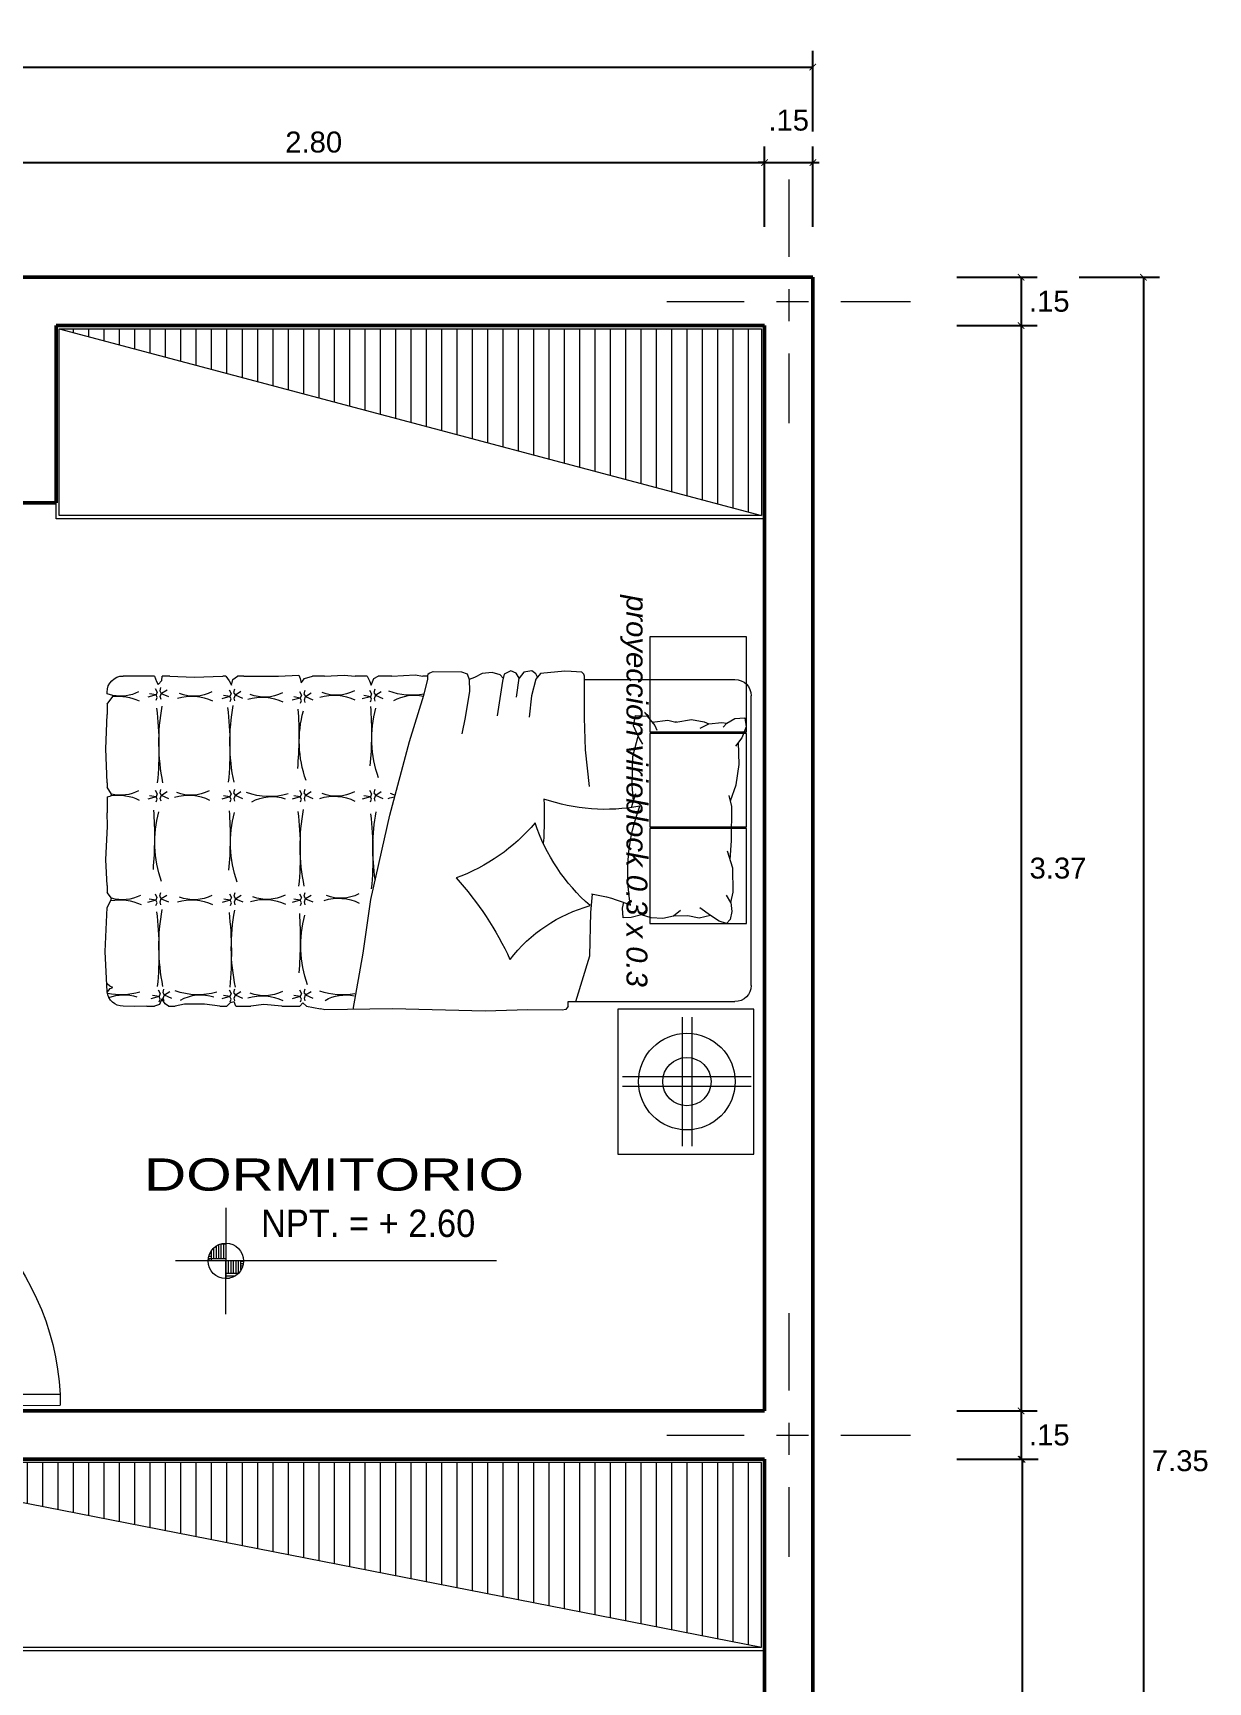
# Model space of a CAD drawing. Header units: millimetres. Extents: x 2033 to 2295, y 1536 to 1691.
# Drawn here: x 2126.98 to 2130.63, y 1580.36 to 1585.48 of the extents above; entities that cross this region are included whole.
import ezdxf

# ---------------------------------------------------------------- set-up
doc = ezdxf.new("R2010")
doc.units = ezdxf.units.MM
doc.linetypes.add('ACAD_ISO10W100', pattern=[18, 12, -3, 0, -3])
doc.layers.get('Defpoints').update_dxf_attribs({"color": 164})
for name, color, linetype, lineweight in [('Mobiliario', 38, 'Continuous', 9), ('MUEBLES-PUERTAS', 21, 'Continuous', 9), ('muroalto', 12, 'Continuous', 50), ('PISOS', 252, 'Continuous', 0), ('PYV', 30, 'Continuous', 13), ('TEXTOS', 7, 'Continuous', 5), ('texturasde piso', 252, 'Continuous', 0), ('UNO', 254, 'Continuous', 9)]:
    doc.layers.add(name, color=color, linetype=linetype, lineweight=lineweight)
doc.styles.add('ARDELG', font='arial.ttf', dxfattribs={"width": 0.9, "height": 0.1})
doc.styles.add('ARIAL', font='arial.ttf', dxfattribs={"width": 1.3, "height": 0.1})
doc.styles.get("Standard").update_dxf_attribs({"font": 'arial.ttf'})
doc.dimstyles.new('Aritek', dxfattribs={"dimtxt": 0.065, "dimasz": 0.02, "dimexe": 0.05, "dimexo": 0.15, "dimgap": 0.03, "dimtad": 2, "dimtih": 1, "dimtoh": 1, "dimzin": 4, "dimdsep": 46, "dimtxsty": 'Standard', "dimblk": 'ARCHTICK', "dimcen": 0.1, "dimclrt": 7, "dimadec": 0, "dimazin": 0, "dimtfac": 1, "dimtmove": 2, "dimatfit": 1, "dimldrblk": 'DOTSMALL', "dimfxl": 0.2, "dimfxlon": 1, "dimarcsym": 0})
pattern_1 = [(90, (9.41758, 0), (-0.047625, 3e-18), [])]

# ---------------------------------------------------------------- blocks, each defined once
blk = doc.blocks.new('P')
at = {"linetype": 'Continuous'}
for p, q in [((0.06, 1), (0.02, 1)), ((0.02, 0.075), (0.02, 1)), ((0.06, 1), (0.06, 0.075)), ((0, 0), (0, 0.075)), ((0, 0.075), (0.02, 0.075)), ((0.06, 0.075), (0.02, 0.075)), ((0.02, 0.075), (0.02, 0.035)), ((0.98, 0.075), (0.98, 0.035)), ((1, 0.075), (0.98, 0.075)), ((1, 0), (1, 0.075)), ((0.03, 0), (0, 0)), ((0.02, 0.035), (0.03, 0.035)), ((0.03, 0.035), (0.03, 0)), ((0.97, 0.035), (0.97, 0)), ((0.98, 0.035), (0.97, 0.035)), ((0.97, 0), (1, 0))]:
    blk.add_line(p, q, dxfattribs=at)
blk.add_arc((0.0086, 0.0289), 0.9725, 2.71991, 86.96955, dxfattribs=at)
blk = doc.blocks.new('1cama')
at = {"layer": 'Mobiliario'}
for p, q in [((729.901, 525.6366), (729.8037, 525.6366)), ((729.901, 525.6366), (729.9076, 525.62)), ((729.9237, 525.6229), (729.9244, 525.6366)), ((729.9492, 525.6366), (729.9244, 525.6366)), ((729.9492, 525.6366), (730.0245, 525.6332)), ((730.0245, 525.6332), (730.1129, 525.6366)), ((730.1231, 525.6366), (730.1129, 525.6366)), ((730.1231, 525.6366), (730.1326, 525.6215)), ((730.1443, 525.6259), (730.1589, 525.6366)), ((730.1786, 525.6366), (730.1589, 525.6366)), ((730.1786, 525.6366), (730.286, 525.6361)), ((730.286, 525.6361), (730.3489, 525.639)), ((730.3489, 525.639), (730.3533, 525.6288)), ((730.3664, 525.6288), (730.392, 525.6366)), ((730.4287, 525.6366), (730.392, 525.6366)), ((730.4287, 525.6366), (730.4901, 525.6391)), ((730.4901, 525.6391), (730.5237, 525.6366)), ((730.5617, 525.6366), (730.5237, 525.6366)), ((730.5617, 525.6366), (730.569, 525.6216)), ((730.5822, 525.6289), (730.5953, 525.6366)), ((730.6377, 525.6366), (730.5953, 525.6366)), ((730.6377, 525.6366), (730.7108, 525.6406)), ((730.7108, 525.6406), (730.7341, 525.6366)), ((730.7496, 525.6366), (730.7341, 525.6366)), ((730.7496, 525.6366), (730.7507, 525.6429)), ((730.7496, 525.6256), (730.7496, 525.6366)), ((730.7507, 525.6429), (730.756, 525.6468)), ((730.756, 525.6468), (730.7669, 525.6505)), ((730.7669, 525.6505), (730.8548, 525.6501)), ((730.8548, 525.6501), (730.8715, 525.6433)), ((730.8715, 525.6433), (730.8784, 525.6254)), ((730.8949, 525.6323), (730.8784, 525.6254)), ((730.9183, 525.6447), (730.8949, 525.6323)), ((730.95, 525.6475), (730.9183, 525.6447)), ((730.9747, 525.6406), (730.95, 525.6475)), ((730.984, 525.6299), (730.9747, 525.6406)), ((730.9868, 525.6426), (730.9819, 525.6207)), ((731.0075, 525.6523), (730.9868, 525.6426)), ((731.0245, 525.645), (731.0075, 525.6523)), ((731.033, 525.6304), (731.0245, 525.645)), ((731.0257, 525.5707), (731.033, 525.6304)), ((731.0476, 525.6486), (731.033, 525.6304)), ((731.0731, 525.6523), (731.0476, 525.6486)), ((731.0853, 525.6438), (731.0731, 525.6523)), ((731.1002, 525.644), (731.0853, 525.6267)), ((731.0908, 525.6331), (731.0853, 525.6438)), ((731.1748, 525.652), (731.1002, 525.644)), ((731.1953, 525.6507), (731.1748, 525.652)), ((731.2279, 525.6489), (731.1953, 525.6507)), ((731.2344, 525.6424), (731.2279, 525.6489)), ((731.2363, 525.6366), (731.2344, 525.6424)), ((731.2363, 525.6256), (731.2363, 525.6366)), ((729.7537, 525.5815), (729.7537, 525.5866)), ((729.7721, 525.5764), (729.7537, 525.5818)), ((729.9061, 525.5778), (729.8857, 525.5811)), ((729.9035, 525.5982), (729.9095, 525.5867)), ((729.9095, 525.5867), (729.9061, 525.5778)), ((729.9076, 525.62), (729.912, 525.6098)), ((729.912, 525.6098), (729.9237, 525.6229)), ((729.9202, 525.6008), (729.9172, 525.5904)), ((729.9172, 525.5904), (729.9222, 525.5826)), ((729.9191, 525.5726), (729.9228, 525.583)), ((729.9222, 525.5826), (729.945, 525.5726)), ((729.9228, 525.583), (729.9399, 525.5938)), ((730.1326, 525.6215), (730.1399, 525.6083)), ((730.1328, 525.5936), (730.1387, 525.5821)), ((730.1387, 525.5821), (730.1354, 525.5732)), ((730.1399, 525.6083), (730.1443, 525.6259)), ((730.1495, 525.5962), (730.1465, 525.5858)), ((730.1465, 525.5858), (730.1515, 525.578)), ((730.1521, 525.5784), (730.1691, 525.5891)), ((730.3511, 525.5887), (730.3571, 525.5772)), ((730.3533, 525.6288), (730.3562, 525.6156)), ((730.3562, 525.6156), (730.3664, 525.6288)), ((730.3678, 525.5913), (730.3649, 525.5809)), ((730.3649, 525.5809), (730.3698, 525.5731)), ((730.3704, 525.5735), (730.3875, 525.5842)), ((730.569, 525.6216), (730.5734, 525.6084)), ((730.569, 525.5929), (730.5749, 525.5814)), ((730.5749, 525.5814), (730.5716, 525.5725)), ((730.5734, 525.6084), (730.5822, 525.6289)), ((730.5857, 525.5955), (730.5827, 525.5851)), ((730.5827, 525.5851), (730.5877, 525.5773)), ((730.5883, 525.5777), (730.6053, 525.5884)), ((730.7371, 525.5776), (730.7496, 525.6256)), ((730.8797, 525.5896), (730.866, 525.5083)), ((730.8784, 525.6254), (730.8797, 525.5896)), ((730.9819, 525.6207), (730.9649, 525.5135)), ((731.0853, 525.6267), (731.0719, 525.5756)), ((731.2363, 525.6256), (731.7037, 525.6256)), ((731.2363, 525.5071), (731.2363, 525.6256)), ((729.7537, 525.5494), (729.7715, 525.5732)), ((729.7537, 525.5494), (729.7537, 525.5172)), ((729.7715, 525.5732), (729.7721, 525.5764)), ((729.9061, 525.5778), (729.8806, 525.5708)), ((729.9098, 525.57), (729.9061, 525.5778)), ((729.9065, 525.5619), (729.9098, 525.57)), ((729.9213, 525.5641), (729.9191, 525.5726)), ((730.1354, 525.5732), (730.1098, 525.5661)), ((730.1354, 525.5732), (730.115, 525.5765)), ((730.1391, 525.5654), (730.1354, 525.5732)), ((730.1358, 525.5572), (730.1391, 525.5654)), ((730.1484, 525.568), (730.1521, 525.5784)), ((730.1506, 525.5594), (730.1484, 525.568)), ((730.1515, 525.578), (730.1743, 525.568)), ((730.3537, 525.5683), (730.3282, 525.5612)), ((730.3537, 525.5683), (730.3334, 525.5716)), ((730.3571, 525.5772), (730.3537, 525.5683)), ((730.3574, 525.5605), (730.3537, 525.5683)), ((730.3541, 525.5523), (730.3574, 525.5605)), ((730.3667, 525.5631), (730.3704, 525.5735)), ((730.3689, 525.5546), (730.3667, 525.5631)), ((730.3698, 525.5731), (730.3927, 525.5631)), ((730.5716, 525.5725), (730.546, 525.5654)), ((730.5716, 525.5725), (730.5512, 525.5758)), ((730.5753, 525.5647), (730.5716, 525.5725)), ((730.572, 525.5565), (730.5753, 525.5647)), ((730.5846, 525.5673), (730.5883, 525.5777)), ((730.5868, 525.5587), (730.5846, 525.5673)), ((730.5877, 525.5773), (730.6105, 525.5673)), ((730.6931, 525.4337), (730.7371, 525.5776)), ((731.0719, 525.5756), (731.0646, 525.5087)), ((731.7537, 524.6756), (731.7537, 525.5756)), ((729.7498, 525.4109), (729.7537, 525.5172)), ((730.866, 525.5083), (730.855, 525.4573)), ((731.2392, 525.4072), (731.2363, 525.5071)), ((731.3887, 525.4819), (731.3943, 525.5143)), ((731.4031, 525.45), (731.3887, 525.4819)), ((731.3943, 525.5143), (731.4306, 525.5121)), ((731.4306, 525.5121), (731.4543, 525.4834)), ((731.4456, 525.4939), (731.4494, 525.4939)), ((731.446, 525.4935), (731.4953, 525.4991)), ((731.4543, 525.4834), (731.4607, 525.4684)), ((731.4953, 525.4991), (731.5201, 525.4934)), ((731.518, 525.4939), (731.5227, 525.4939)), ((731.5201, 525.4934), (731.5683, 525.502)), ((731.5683, 525.502), (731.6079, 525.4941)), ((731.5958, 525.4748), (731.6221, 525.4878)), ((731.6079, 525.4941), (731.6221, 525.4878)), ((731.6221, 525.4878), (731.6625, 525.4926)), ((731.6625, 525.4926), (731.6787, 525.4898)), ((731.667, 525.4777), (731.6787, 525.4898)), ((731.6787, 525.4898), (731.7032, 525.5047)), ((731.7032, 525.5047), (731.7343, 525.5065)), ((731.7381, 525.4789), (731.7251, 525.4451)), ((731.7343, 525.5065), (731.7381, 525.4789)), ((730.6314, 525.2045), (730.6931, 525.4337)), ((731.3866, 525.3872), (731.4031, 525.45)), ((731.418, 525.4254), (731.4031, 525.45)), ((731.4185, 525.468), (731.4185, 525.468)), ((731.4185, 525.468), (731.4185, 525.468)), ((731.4185, 525.468), (731.4185, 525.468)), ((731.7251, 525.4451), (731.7053, 525.4189)), ((731.7164, 525.3618), (731.7148, 525.4314)), ((729.7537, 525.3052), (729.7498, 525.4109)), ((731.2515, 525.2931), (731.2392, 525.4072)), ((731.3847, 525.2962), (731.3866, 525.3872)), ((731.7071, 525.2985), (731.7164, 525.3618)), ((729.7537, 525.3052), (729.7537, 525.292)), ((729.7677, 525.2699), (729.7537, 525.292)), ((729.9035, 525.2821), (729.9095, 525.2706)), ((729.9202, 525.2847), (729.9172, 525.2743)), ((729.9172, 525.2743), (729.9222, 525.2665)), ((729.9228, 525.2669), (729.9399, 525.2776)), ((730.1328, 525.2821), (730.1387, 525.2706)), ((730.1495, 525.2847), (730.1465, 525.2743)), ((730.1465, 525.2743), (730.1515, 525.2665)), ((730.1521, 525.2669), (730.1691, 525.2776)), ((730.3511, 525.2821), (730.3571, 525.2706)), ((730.3678, 525.2847), (730.3649, 525.2743)), ((730.3649, 525.2743), (730.3698, 525.2665)), ((730.3704, 525.2669), (730.3875, 525.2776)), ((730.569, 525.2821), (730.5749, 525.2706)), ((730.5857, 525.2847), (730.5827, 525.2743)), ((730.5827, 525.2743), (730.5877, 525.2665)), ((730.5883, 525.2669), (730.6053, 525.2776)), ((731.3822, 525.2283), (731.396, 525.2719)), ((731.3884, 525.2479), (731.3847, 525.2962)), ((731.6895, 525.2486), (731.7071, 525.2985)), ((729.7537, 525.2617), (729.7666, 525.2651)), ((729.7537, 525.2617), (729.7537, 525.2116)), ((729.7666, 525.2651), (729.7677, 525.2699)), ((729.9061, 525.2617), (729.8806, 525.2546)), ((729.9061, 525.2617), (729.8857, 525.265)), ((729.9095, 525.2706), (729.9061, 525.2617)), ((729.9098, 525.2539), (729.9061, 525.2617)), ((729.9065, 525.2457), (729.9098, 525.2539)), ((729.9191, 525.2565), (729.9228, 525.2669)), ((729.9213, 525.2479), (729.9191, 525.2565)), ((729.9222, 525.2665), (729.945, 525.2565)), ((730.1354, 525.2617), (730.1098, 525.2546)), ((730.1354, 525.2617), (730.115, 525.265)), ((730.1387, 525.2706), (730.1354, 525.2617)), ((730.1391, 525.2539), (730.1354, 525.2617)), ((730.1358, 525.2457), (730.1391, 525.2539)), ((730.1484, 525.2565), (730.1521, 525.2669)), ((730.1506, 525.2479), (730.1484, 525.2565)), ((730.1515, 525.2665), (730.1743, 525.2565)), ((730.3537, 525.2617), (730.3282, 525.2546)), ((730.3537, 525.2617), (730.3334, 525.265)), ((730.3571, 525.2706), (730.3537, 525.2617)), ((730.3574, 525.2539), (730.3537, 525.2617)), ((730.3541, 525.2457), (730.3574, 525.2539)), ((730.3667, 525.2565), (730.3704, 525.2669)), ((730.3689, 525.2479), (730.3667, 525.2565)), ((730.3698, 525.2665), (730.3927, 525.2565)), ((730.5716, 525.2617), (730.546, 525.2546)), ((730.5716, 525.2617), (730.5512, 525.265)), ((730.5749, 525.2706), (730.5716, 525.2617)), ((730.5753, 525.2539), (730.5716, 525.2617)), ((730.572, 525.2457), (730.5753, 525.2539)), ((730.5846, 525.2565), (730.5883, 525.2669)), ((730.5868, 525.2479), (730.5846, 525.2565)), ((730.5877, 525.2665), (730.6105, 525.2565)), ((731.694, 525.2319), (731.6851, 525.2653)), ((731.693, 525.1263), (731.694, 525.2319)), ((729.7497, 525.0663), (729.7555, 525.1701)), ((729.7555, 525.1701), (729.7537, 525.2116)), ((730.5727, 524.9431), (730.6314, 525.2045)), ((731.6885, 525.0662), (731.693, 525.1263)), ((731.6969, 525.0404), (731.68, 525.0924)), ((729.7537, 524.9864), (729.7497, 525.0663)), ((731.6978, 524.9656), (731.6969, 525.0404)), ((729.7537, 524.9864), (729.7537, 524.9644)), ((731.6904, 524.9333), (731.6978, 524.9656)), ((729.7482, 524.7811), (729.7537, 524.9176)), ((729.7679, 524.9467), (729.7537, 524.9644)), ((729.7537, 524.9176), (729.7657, 524.9392)), ((729.7657, 524.9392), (729.7679, 524.9467)), ((729.9053, 524.9403), (729.8797, 524.9332)), ((729.9053, 524.9403), (729.8849, 524.9436)), ((729.9027, 524.9607), (729.9086, 524.9492)), ((729.9086, 524.9492), (729.9053, 524.9403)), ((729.909, 524.9325), (729.9053, 524.9403)), ((729.9056, 524.9243), (729.909, 524.9325)), ((729.9193, 524.9633), (729.9164, 524.9529)), ((729.9164, 524.9529), (729.9213, 524.9451)), ((729.9182, 524.9351), (729.9219, 524.9455)), ((729.9205, 524.9266), (729.9182, 524.9351)), ((729.9213, 524.9451), (729.9442, 524.9351)), ((729.9219, 524.9455), (729.939, 524.9562)), ((730.1365, 524.9403), (730.1109, 524.9332)), ((730.1365, 524.9403), (730.1161, 524.9436)), ((730.1339, 524.9607), (730.1398, 524.9492)), ((730.1398, 524.9492), (730.1365, 524.9403)), ((730.1402, 524.9325), (730.1365, 524.9403)), ((730.1369, 524.9243), (730.1402, 524.9325)), ((730.1506, 524.9633), (730.1476, 524.9529)), ((730.1476, 524.9529), (730.1525, 524.9451)), ((730.1495, 524.9351), (730.1532, 524.9455)), ((730.1517, 524.9266), (730.1495, 524.9351)), ((730.1525, 524.9451), (730.1754, 524.9351)), ((730.1532, 524.9455), (730.1702, 524.9562)), ((730.3537, 524.9403), (730.3282, 524.9332)), ((730.3537, 524.9403), (730.3334, 524.9436)), ((730.3511, 524.9607), (730.3571, 524.9492)), ((730.3571, 524.9492), (730.3537, 524.9403)), ((730.3574, 524.9325), (730.3537, 524.9403)), ((730.3541, 524.9243), (730.3574, 524.9325)), ((730.3678, 524.9633), (730.3649, 524.9529)), ((730.3649, 524.9529), (730.3698, 524.9451)), ((730.3667, 524.9351), (730.3704, 524.9455)), ((730.3689, 524.9266), (730.3667, 524.9351)), ((730.3698, 524.9451), (730.3927, 524.9351)), ((730.3704, 524.9455), (730.3875, 524.9562)), ((730.5493, 524.7757), (730.5727, 524.9431)), ((731.2561, 524.902), (731.2608, 524.9591)), ((731.3543, 524.9154), (731.358, 524.9341)), ((731.3562, 524.8861), (731.3543, 524.9154)), ((731.6279, 524.8933), (731.5947, 524.9172)), ((731.6904, 524.9333), (731.6772, 524.9559)), ((731.6904, 524.9333), (731.6942, 524.9057)), ((731.2525, 524.7682), (731.2561, 524.902)), ((731.3817, 524.8864), (731.3562, 524.8861)), ((731.4132, 524.8954), (731.3817, 524.8864)), ((731.4306, 524.9126), (731.4132, 524.8954)), ((731.4436, 524.8863), (731.4132, 524.8954)), ((731.4798, 524.8841), (731.4436, 524.8863)), ((731.5131, 524.8912), (731.4798, 524.8841)), ((731.5341, 524.9081), (731.5131, 524.8912)), ((731.5568, 524.8922), (731.5131, 524.8912)), ((731.5928, 524.8845), (731.5568, 524.8922)), ((731.6279, 524.8933), (731.5928, 524.8845)), ((731.6541, 524.8753), (731.6279, 524.8933)), ((731.6774, 524.8685), (731.6541, 524.8753)), ((731.689, 524.8805), (731.6774, 524.8685)), ((731.6942, 524.9057), (731.689, 524.8805)), ((729.7541, 524.6558), (729.7482, 524.7811)), ((730.5179, 524.6014), (730.5493, 524.7757)), ((731.209, 524.6256), (731.2525, 524.7682)), ((729.7623, 524.6732), (729.7537, 524.6809)), ((729.7553, 524.6565), (729.7636, 524.6667)), ((729.7718, 524.6697), (729.7623, 524.6732)), ((729.7636, 524.6667), (729.7718, 524.6697)), ((729.9128, 524.6619), (729.9187, 524.6504)), ((729.9295, 524.6645), (729.9265, 524.6541)), ((729.9321, 524.6467), (729.9491, 524.6574)), ((730.1328, 524.6619), (730.1387, 524.6504)), ((730.1495, 524.6645), (730.1465, 524.6541)), ((730.1521, 524.6467), (730.1691, 524.6574)), ((730.3511, 524.6619), (730.3571, 524.6504)), ((730.3678, 524.6645), (730.3649, 524.6541)), ((730.3704, 524.6467), (730.3875, 524.6574)), ((729.8376, 524.6104), (729.8037, 524.6114)), ((729.8777, 524.6114), (729.8376, 524.6104)), ((729.8777, 524.6114), (729.901, 524.6114)), ((729.9154, 524.6415), (729.8898, 524.6344)), ((729.9154, 524.6415), (729.895, 524.6448)), ((729.9165, 524.6162), (729.901, 524.6114)), ((729.9187, 524.6504), (729.9154, 524.6415)), ((729.9191, 524.6337), (729.9154, 524.6415)), ((729.9158, 524.6255), (729.9191, 524.6337)), ((729.9238, 524.6338), (729.9165, 524.6162)), ((729.934, 524.6191), (729.9238, 524.6338)), ((729.9265, 524.6541), (729.9315, 524.6463)), ((729.9284, 524.6363), (729.9321, 524.6467)), ((729.9306, 524.6278), (729.9284, 524.6363)), ((729.9315, 524.6463), (729.9543, 524.6363)), ((729.9449, 524.6114), (729.934, 524.6191)), ((729.9449, 524.6114), (729.9653, 524.6114)), ((729.994, 524.6177), (729.9653, 524.6114)), ((730.0568, 524.6177), (729.994, 524.6177)), ((730.1041, 524.6114), (730.0568, 524.6177)), ((730.1041, 524.6114), (730.1261, 524.6114)), ((730.1354, 524.6415), (730.1098, 524.6344)), ((730.1354, 524.6415), (730.115, 524.6448)), ((730.1357, 524.6221), (730.1261, 524.6114)), ((730.1387, 524.6504), (730.1354, 524.6415)), ((730.1391, 524.6337), (730.1354, 524.6415)), ((730.1488, 524.625), (730.1357, 524.6221)), ((730.1358, 524.6255), (730.1391, 524.6337)), ((730.1465, 524.6541), (730.1515, 524.6463)), ((730.1484, 524.6363), (730.1521, 524.6467)), ((730.1506, 524.6278), (730.1484, 524.6363)), ((730.1538, 524.6114), (730.1488, 524.625)), ((730.1515, 524.6463), (730.1743, 524.6363)), ((730.1538, 524.6114), (730.2006, 524.6114)), ((730.2409, 524.6162), (730.2006, 524.6114)), ((730.297, 524.6114), (730.2409, 524.6162)), ((730.297, 524.6114), (730.3526, 524.6114)), ((730.3537, 524.6415), (730.3282, 524.6344)), ((730.3537, 524.6415), (730.3334, 524.6448)), ((730.3622, 524.6221), (730.3526, 524.6114)), ((730.3571, 524.6504), (730.3537, 524.6415)), ((730.3574, 524.6337), (730.3537, 524.6415)), ((730.3541, 524.6255), (730.3574, 524.6337)), ((730.373, 524.6114), (730.3622, 524.6221)), ((730.3649, 524.6541), (730.3698, 524.6463)), ((730.3667, 524.6363), (730.3704, 524.6467)), ((730.3689, 524.6278), (730.3667, 524.6363)), ((730.3698, 524.6463), (730.3927, 524.6363)), ((730.373, 524.6114), (730.4168, 524.603)), ((731.1855, 524.6114), (731.1789, 524.6017)), ((731.1855, 524.6256), (731.7037, 524.6256)), ((731.1855, 524.6114), (731.1855, 524.6256)), ((730.4304, 524.6003), (730.4168, 524.603)), ((730.6403, 524.603), (730.4304, 524.6003)), ((730.9283, 524.5962), (730.6403, 524.603)), ((731.0604, 524.6003), (730.9283, 524.5962)), ((731.1667, 524.5989), (731.0604, 524.6003)), ((731.1789, 524.6017), (731.1667, 524.5989))]:
    blk.add_line(p, q, dxfattribs=at)
at = {"layer": 'Mobiliario', "extrusion": (0, 0, -1)}
for centre, major_axis, start_param, end_param in [((729.8037, 525.5866), (0.0354, 0.0354), 3.926991, 5.497787), ((729.7958, 525.6959), (-0.0862, 0.0862), 3.451408, 4.122212), ((730.0238, 525.6959), (-0.0862, 0.0862), 3.451408, 4.302576), ((730.2425, 525.6929), (0.0862, 0.0862), 1.880611, 2.731779), ((730.4586, 525.4299), (0.1042, 0.1042), -1.088313, -0.328815), ((730.4661, 525.699), (-0.0862, 0.0862), 3.451408, 4.302576), ((730.6996, 525.7871), (-0.1486, 0.1486), 3.743851, 4.271332), ((730.7076, 525.4508), (-0.0893, 0.0893), 0.261907, 1.012101), ((731.7037, 525.5756), (0.0354, 0.0354), -0.785398, 0.785398), ((729.7883, 525.4268), (-0.1042, 0.1042), 0.671089, 1.241981), ((728.8288, 525.4105), (0.768, 0.768), 0.668904, 0.882861), ((730.5333, 525.4298), (0.4374, 0.4374), 3.723702, 4.111777), ((730.0164, 525.4268), (0.1042, 0.1042), -1.088313, -0.328815), ((729.0493, 525.4125), (0.768, 0.768), 0.668904, 0.882861), ((730.7539, 525.4317), (0.4374, 0.4374), 3.723702, 4.111777), ((730.2351, 525.4238), (0.1042, 0.1042), -1.088313, -0.328815), ((730.7133, 525.4342), (0.2564, 0.2564), 3.585139, 4.191425), ((729.1702, 525.4524), (0.8338, 0.8338), 0.716197, 0.872766), ((730.9387, 525.442), (0.2564, 0.2564), 3.585139, 4.191425), ((729.3956, 525.4603), (0.8338, 0.8338), 0.716197, 0.872766), ((729.7958, 525.3885), (-0.0862, 0.0862), 3.451408, 4.159706), ((730.0147, 525.3885), (0.0862, 0.0862), 1.880611, 2.731779), ((730.2581, 525.4724), (0.1486, 0.1486), 2.076686, 2.700536), ((730.4661, 525.3851), (0.0862, 0.0862), 1.880611, 2.731779), ((730.6782, 525.3851), (-0.0862, 0.0862), 4.175522, 4.302576), ((729.7884, 525.1194), (0.1042, 0.1042), -0.933777, -0.328815), ((730.0073, 525.1194), (0.1042, 0.1042), -1.088313, -0.328815), ((730.2661, 525.1362), (-0.0893, 0.0893), 0.261907, 1.116869), ((730.9721, 525.109), (0.4374, 0.4374), 3.723702, 4.111777), ((730.4586, 525.116), (0.1042, 0.1042), -1.088313, -0.328815), ((730.6707, 525.116), (-0.1042, 0.1042), 0.482483, 0.621599), ((730.1465, 525.1963), (0.6824, 0.6824), 0.724808, 0.867237), ((731.3007, 525.8062), (-0.4127, 0.4127), 3.741064, 4.260245), ((731.9524, 525.0256), (0.4115, 0.4115), 3.75376, 4.290735), ((730.2649, 525.1205), (0.2564, 0.2564), 3.585139, 4.191425), ((728.7218, 525.1388), (-0.8338, 0.8338), 2.286993, 2.443562), ((730.4998, 525.1184), (0.2564, 0.2564), 3.585139, 4.191425), ((728.9567, 525.1366), (0.8338, 0.8338), 0.716197, 0.872766), ((729.2676, 525.0898), (0.768, 0.768), 0.668904, 0.882861), ((729.4932, 525.082), (-0.768, 0.768), 2.2397, 2.453658), ((731.1977, 525.1012), (0.4374, 0.4374), 3.770546, 4.111777), ((730.6379, 525.558), (-0.4127, 0.4127), 3.059007, 3.578188), ((731.6359, 525.3629), (-0.4115, 0.4115), 4.642499, 5.179474), ((730.1264, 524.3569), (-0.6824, 0.6824), 1.613547, 1.9296), ((729.7943, 524.7947), (0.1042, 0.1042), -0.980518, -0.328815), ((729.8017, 525.0638), (0.0862, 0.0862), 1.880611, 2.637739), ((730.0164, 524.7947), (0.1042, 0.1042), -1.088313, -0.328815), ((730.0238, 525.0638), (-0.0862, 0.0862), 3.451408, 4.302576), ((730.2434, 524.7958), (-0.1042, 0.1042), 0.482483, 1.241981), ((730.2509, 525.0649), (-0.0862, 0.0862), 3.451408, 4.302576), ((730.472, 524.7992), (0.1042, 0.1042), -1.088313, -0.328815), ((730.4795, 525.0683), (0.0862, 0.0862), 1.880611, 2.731779), ((731.3799, 524.4676), (-0.3345, 0.3345), 6.153921, 6.799687), ((731.1893, 524.4921), (0.3345, 0.3345), -0.638386, -0.372238), ((728.8288, 524.7787), (0.768, 0.768), 0.668904, 0.882861), ((730.5333, 524.7979), (0.4374, 0.4374), 3.723702, 4.111777), ((729.0537, 524.7764), (0.768, 0.768), 0.668904, 0.882861), ((730.7582, 524.7956), (0.4374, 0.4374), 3.723702, 4.111777), ((730.7177, 524.7997), (0.2564, 0.2564), 3.585139, 4.191425), ((729.1745, 524.8179), (0.8338, 0.8338), 0.716197, 0.872766), ((730.0365, 524.8569), (-0.1486, 0.1486), 3.647482, 4.271332), ((730.2425, 524.7657), (-0.0862, 0.0862), 3.451408, 4.302576), ((730.4859, 524.8564), (-0.1486, 0.1486), 3.751041, 4.271332), ((731.7037, 524.6756), (0.0354, 0.0354), 0.785398, 2.356194), ((729.8037, 524.6614), (-0.0354, 0.0354), 3.926991, 5.384054), ((729.7974, 524.8569), (-0.1486, 0.1486), 3.647482, 4.131092), ((729.8054, 524.5206), (0.0893, 0.0893), -1.158214, -0.453928), ((730.0445, 524.5206), (0.0893, 0.0893), -1.30889, -0.453928), ((730.2351, 524.4966), (-0.1042, 0.1042), 0.482483, 1.241981), ((730.4939, 524.5201), (0.0893, 0.0893), -1.30889, -0.570385)]:
    blk.add_ellipse(centre, major_axis=major_axis, ratio=1, start_param=start_param, end_param=end_param, dxfattribs=at)
blk = doc.blocks.new('veldo')
at = {"layer": 'Mobiliario'}
for p, q in [((731.1008, 523.9665), (731.1008, 523.5665)), ((731.1308, 523.9665), (731.1308, 523.5665)), ((730.9158, 523.7815), (731.3158, 523.7815)), ((730.9158, 523.7515), (731.3158, 523.7515))]:
    blk.add_line(p, q, dxfattribs=at)
blk.add_lwpolyline([(730.8905, 523.9746), (730.8905, 523.5521), (731.3415, 523.5521), (731.3415, 523.9746)], close=True, dxfattribs=at)
for radius in [0.15, 0.075]:
    blk.add_circle((731.1158, 523.7665), radius, dxfattribs=at)
blk = doc.blocks.new('_ArchTick')
at = {"color": 0, "linetype": 'ByBlock', "const_width": 0.15}
blk.add_lwpolyline([(-0.5, -0.5), (0.5, 0.5)], dxfattribs=at)
blk = doc.blocks.new('*D293')
at = {"layer": 'Defpoints', "color": 0, "linetype": 'Continuous', "transparency": 16777216}
for p in [(2129.2564, 1585.0804), (2126.4564, 1584.2958), (2129.2564, 1584.2958)]:
    blk.add_point(p, dxfattribs=at)
at = {"layer": 'UNO', "color": 0, "linetype": 'Continuous', "lineweight": -2, "transparency": 16777216}
for p, q in [((2126.4564, 1584.8804), (2126.4564, 1585.1304)), ((2129.2564, 1584.8804), (2129.2564, 1585.1304)), ((2126.4564, 1585.0804), (2129.2564, 1585.0804))]:
    blk.add_line(p, q, dxfattribs=at)
at = {"layer": 'UNO', "color": 0, "linetype": 'Continuous', "lineweight": -2, "transparency": 16777216, "xscale": 0.02, "yscale": 0.02, "zscale": 0.02, "rotation": 180}
blk.add_blockref('_ArchTick', (2126.4564, 1585.0804), dxfattribs=at)
at = {"layer": 'UNO', "color": 0, "linetype": 'Continuous', "lineweight": -2, "transparency": 16777216, "xscale": 0.02, "yscale": 0.02, "zscale": 0.02}
blk.add_blockref('_ArchTick', (2129.2564, 1585.0804), dxfattribs=at)
at = {"layer": 'UNO', "color": 7, "linetype": 'Continuous', "transparency": 16777216, "insert": (2127.8564, 1585.1436), "char_height": 0.065, "attachment_point": 5}
blk.add_mtext('2.80', dxfattribs=at)
blk = doc.blocks.new('_DotSmall')
at = {"color": 0, "linetype": 'ByBlock', "const_width": 0.5}
blk.add_lwpolyline([(-0.0625, 0, 1), (0.0625, 0, 1)], format="xyb", close=True, dxfattribs=at)
blk = doc.blocks.new('*D294')
at = {"layer": 'Defpoints', "color": 0, "linetype": 'Continuous', "transparency": 16777216}
for p in [(2129.4064, 1585.0804), (2129.4064, 1584.4458), (2129.2564, 1584.2958)]:
    blk.add_point(p, dxfattribs=at)
at = {"layer": 'UNO', "color": 0, "linetype": 'Continuous', "lineweight": -2, "transparency": 16777216}
for p, q in [((2129.2564, 1584.8804), (2129.2564, 1585.1304)), ((2129.4064, 1584.8804), (2129.4064, 1585.1304)), ((2129.2564, 1585.0804), (2129.2364, 1585.0804)), ((2129.2564, 1585.0804), (2129.4064, 1585.0804)), ((2129.4064, 1585.0804), (2129.4264, 1585.0804))]:
    blk.add_line(p, q, dxfattribs=at)
at = {"layer": 'UNO', "color": 0, "linetype": 'Continuous', "lineweight": -2, "transparency": 16777216, "xscale": 0.02, "yscale": 0.02, "zscale": 0.02}
blk.add_blockref('_ArchTick', (2129.2564, 1585.0804), dxfattribs=at)
at = {"layer": 'UNO', "color": 0, "linetype": 'Continuous', "lineweight": -2, "transparency": 16777216, "xscale": 0.02, "yscale": 0.02, "zscale": 0.02, "rotation": 180}
blk.add_blockref('_ArchTick', (2129.4064, 1585.0804), dxfattribs=at)
at = {"layer": 'UNO', "color": 7, "linetype": 'Continuous', "transparency": 16777216, "insert": (2129.3314, 1585.2117), "char_height": 0.065, "attachment_point": 5}
blk.add_mtext('.15', dxfattribs=at)
blk = doc.blocks.new('*D295')
at = {"layer": 'Defpoints', "color": 0, "linetype": 'Continuous', "transparency": 16777216}
for p in [(2129.4064, 1584.7243), (2129.2564, 1584.5743), (2130.0533, 1584.5743)]:
    blk.add_point(p, dxfattribs=at)
at = {"layer": 'PISOS', "color": 0, "linetype": 'Continuous', "lineweight": -2, "transparency": 16777216}
for p, q in [((2129.8533, 1584.7243), (2130.1033, 1584.7243)), ((2130.0533, 1584.7243), (2130.0533, 1584.5743)), ((2129.8533, 1584.5743), (2130.1033, 1584.5743))]:
    blk.add_line(p, q, dxfattribs=at)
at = {"layer": 'PISOS', "color": 0, "linetype": 'Continuous', "lineweight": -2, "transparency": 16777216, "xscale": 0.02, "yscale": 0.02, "zscale": 0.02}
for p, rotation in [((2130.0533, 1584.7243), 90), ((2130.0533, 1584.5743), 270)]:
    blk.add_blockref('_ArchTick', p, dxfattribs=dict(at, rotation=rotation))
at = {"layer": 'PISOS', "color": 7, "linetype": 'Continuous', "transparency": 16777216, "insert": (2130.1405, 1584.6493), "char_height": 0.065, "attachment_point": 5}
blk.add_mtext('.15', dxfattribs=at)
blk = doc.blocks.new('*D296')
at = {"layer": 'Defpoints', "color": 0, "linetype": 'Continuous', "transparency": 16777216}
for p in [(2129.2564, 1584.5743), (2129.2564, 1581.2043), (2130.0533, 1581.2043)]:
    blk.add_point(p, dxfattribs=at)
at = {"layer": 'UNO', "color": 0, "linetype": 'Continuous', "lineweight": -2, "transparency": 16777216}
for p, q in [((2129.8533, 1584.5743), (2130.1033, 1584.5743)), ((2130.0533, 1584.5743), (2130.0533, 1581.2043)), ((2129.8533, 1581.2043), (2130.1033, 1581.2043))]:
    blk.add_line(p, q, dxfattribs=at)
at = {"layer": 'UNO', "color": 0, "linetype": 'Continuous', "lineweight": -2, "transparency": 16777216, "xscale": 0.02, "yscale": 0.02, "zscale": 0.02}
for p, rotation in [((2130.0533, 1584.5743), 90), ((2130.0533, 1581.2043), 270)]:
    blk.add_blockref('_ArchTick', p, dxfattribs=dict(at, rotation=rotation))
at = {"layer": 'UNO', "color": 7, "linetype": 'Continuous', "transparency": 16777216, "insert": (2130.1677, 1582.8893), "char_height": 0.065, "attachment_point": 5}
blk.add_mtext('3.37', dxfattribs=at)
blk = doc.blocks.new('*D297')
at = {"layer": 'Defpoints', "color": 0, "linetype": 'Continuous', "transparency": 16777216}
for p in [(2129.2564, 1581.2043), (2129.2564, 1581.0543), (2130.0533, 1581.0543)]:
    blk.add_point(p, dxfattribs=at)
at = {"layer": 'UNO', "color": 0, "linetype": 'Continuous', "lineweight": -2, "transparency": 16777216}
for p, q in [((2129.8533, 1581.2043), (2130.1033, 1581.2043)), ((2130.0533, 1581.2043), (2130.0533, 1581.0543)), ((2129.8533, 1581.0543), (2130.1033, 1581.0543))]:
    blk.add_line(p, q, dxfattribs=at)
at = {"layer": 'UNO', "color": 0, "linetype": 'Continuous', "lineweight": -2, "transparency": 16777216, "xscale": 0.02, "yscale": 0.02, "zscale": 0.02}
for p, rotation in [((2130.0533, 1581.2043), 90), ((2130.0533, 1581.0543), 270)]:
    blk.add_blockref('_ArchTick', p, dxfattribs=dict(at, rotation=rotation))
at = {"layer": 'UNO', "color": 7, "linetype": 'Continuous', "transparency": 16777216, "insert": (2130.1405, 1581.1293), "char_height": 0.065, "attachment_point": 5}
blk.add_mtext('.15', dxfattribs=at)
blk = doc.blocks.new('*D298')
at = {"layer": 'Defpoints', "color": 0, "linetype": 'Continuous', "transparency": 16777216}
for p in [(2129.4064, 1584.7243), (2129.4064, 1577.3743), (2130.433, 1577.3743)]:
    blk.add_point(p, dxfattribs=at)
at = {"layer": 'UNO', "color": 0, "linetype": 'Continuous', "lineweight": -2, "transparency": 16777216}
for p, q in [((2130.233, 1584.7243), (2130.483, 1584.7243)), ((2130.433, 1584.7243), (2130.433, 1577.3743)), ((2130.233, 1577.3743), (2130.483, 1577.3743))]:
    blk.add_line(p, q, dxfattribs=at)
at = {"layer": 'UNO', "color": 0, "linetype": 'Continuous', "lineweight": -2, "transparency": 16777216, "xscale": 0.02, "yscale": 0.02, "zscale": 0.02}
for p, rotation in [((2130.433, 1584.7243), 90), ((2130.433, 1577.3743), 270)]:
    blk.add_blockref('_ArchTick', p, dxfattribs=dict(at, rotation=rotation))
at = {"layer": 'UNO', "color": 7, "linetype": 'Continuous', "transparency": 16777216, "insert": (2130.5474, 1581.0493), "char_height": 0.065, "attachment_point": 5}
blk.add_mtext('7.35', dxfattribs=at)
blk = doc.blocks.new('*D299')
at = {"layer": 'Defpoints', "color": 0, "linetype": 'Continuous', "transparency": 16777216}
for p in [(2129.4064, 1585.3768), (2121.7814, 1584.2064), (2129.4064, 1584.2064)]:
    blk.add_point(p, dxfattribs=at)
at = {"layer": 'UNO', "color": 0, "linetype": 'Continuous', "lineweight": -2, "transparency": 16777216}
for p, q in [((2121.7814, 1585.1768), (2121.7814, 1585.4268)), ((2129.4064, 1585.1768), (2129.4064, 1585.4268)), ((2121.7814, 1585.3768), (2129.4064, 1585.3768))]:
    blk.add_line(p, q, dxfattribs=at)
at = {"layer": 'UNO', "color": 0, "linetype": 'Continuous', "lineweight": -2, "transparency": 16777216, "xscale": 0.02, "yscale": 0.02, "zscale": 0.02, "rotation": 180}
blk.add_blockref('_ArchTick', (2121.7814, 1585.3768), dxfattribs=at)
at = {"layer": 'UNO', "color": 0, "linetype": 'Continuous', "lineweight": -2, "transparency": 16777216, "xscale": 0.02, "yscale": 0.02, "zscale": 0.02}
blk.add_blockref('_ArchTick', (2129.4064, 1585.3768), dxfattribs=at)
at = {"layer": 'UNO', "color": 7, "linetype": 'Continuous', "transparency": 16777216, "insert": (2125.5939, 1585.44), "char_height": 0.065, "attachment_point": 5}
blk.add_mtext('7.63', dxfattribs=at)
blk = doc.blocks.new('*D303')
at = {"layer": 'Defpoints', "color": 0, "linetype": 'Continuous', "transparency": 16777216}
for p in [(2129.2564, 1581.0543), (2129.2564, 1577.5243), (2130.0564, 1577.5243)]:
    blk.add_point(p, dxfattribs=at)
at = {"layer": 'UNO', "color": 0, "linetype": 'Continuous', "lineweight": -2, "transparency": 16777216}
for p, q in [((2129.8564, 1581.0543), (2130.1064, 1581.0543)), ((2130.0564, 1581.0543), (2130.0564, 1577.5243)), ((2129.8564, 1577.5243), (2130.1064, 1577.5243))]:
    blk.add_line(p, q, dxfattribs=at)
at = {"layer": 'UNO', "color": 0, "linetype": 'Continuous', "lineweight": -2, "transparency": 16777216, "xscale": 0.02, "yscale": 0.02, "zscale": 0.02}
for p, rotation in [((2130.0564, 1581.0543), 90), ((2130.0564, 1577.5243), 270)]:
    blk.add_blockref('_ArchTick', p, dxfattribs=dict(at, rotation=rotation))
at = {"layer": 'UNO', "color": 7, "linetype": 'Continuous', "transparency": 16777216, "insert": (2130.1708, 1579.2893), "char_height": 0.065, "attachment_point": 5}
blk.add_mtext('3.53', dxfattribs=at)

msp = doc.modelspace()

# ---------------------------------------------------------------- hatches: boundary and pattern name
at = {"layer": 'MUEBLES-PUERTAS', "linetype": 'Continuous'}
h = msp.add_hatch(dxfattribs=at)
h.set_pattern_fill('LINE', color=256, scale=0.015, angle=90)
h.set_pattern_definition(pattern_1)
h.paths.add_polyline_path([(2127.0664, 1584.5643), (2129.2464, 1583.9843), (2129.2464, 1584.5643)])
h = msp.add_hatch(dxfattribs=at)
h.set_pattern_fill('LINE', color=256, scale=0.015, angle=90)
h.set_pattern_definition(pattern_1)
h.paths.add_polyline_path([(2126.3164, 1581.0443), (2129.2464, 1580.4706), (2129.2464, 1581.0443)])
at = {"layer": 'UNO', "ltscale": 0.005}
h = msp.add_hatch(dxfattribs=at)
h.set_pattern_fill('AR-PARQ1', color=21, scale=0.00015, style=0)
h.set_pattern_definition([(90, (1939.03532, 1361.53551), (-0.04572, 0.04572), [0.04572, -0.04572]), (90, (1939.04294, 1361.53551), (-0.04572, 0.04572), [0.04572, -0.04572]), (90, (1939.05056, 1361.53551), (-0.04572, 0.04572), [0.04572, -0.04572]), (90, (1939.05818, 1361.53551), (-0.04572, 0.04572), [0.04572, -0.04572]), (90, (1939.0658, 1361.53551), (-0.04572, 0.04572), [0.04572, -0.04572]), (90, (1939.07342, 1361.53551), (-0.04572, 0.04572), [0.04572, -0.04572]), (90, (1939.08104, 1361.53551), (-0.04572, 0.04572), [0.04572, -0.04572]), (360, (1939.03532, 1361.58123), (0.04572, -0.04572), [0.04572, -0.04572]), (360, (1939.03532, 1361.58885), (0.04572, -0.04572), [0.04572, -0.04572]), (360, (1939.03532, 1361.59647), (0.04572, -0.04572), [0.04572, -0.04572]), (360, (1939.03532, 1361.60409), (0.04572, -0.04572), [0.04572, -0.04572]), (360, (1939.03532, 1361.61171), (0.04572, -0.04572), [0.04572, -0.04572]), (360, (1939.03532, 1361.61933), (0.04572, -0.04572), [0.04572, -0.04572]), (360, (1939.03532, 1361.62695), (0.04572, -0.04572), [0.04572, -0.04572])])
h.paths.add_polyline_path([(2127.5835, 1581.6701), (2127.5835, 1581.7251, 0.414214), (2127.5285, 1581.6701)])
h.paths.add_polyline_path([(2127.5835, 1581.6701), (2127.5835, 1581.6151, 0.414214), (2127.6385, 1581.6701)])

# ---------------------------------------------------------------- linework, layer by layer
at = {"layer": 'MUEBLES-PUERTAS', "linetype": 'Continuous'}
for p, q in [((2127.0664, 1584.5643), (2129.2464, 1583.9843)), ((2126.3164, 1581.0443), (2129.2464, 1580.4706))]:
    msp.add_line(p, q, dxfattribs=at)
for points in [[(2127.0564, 1584.5743), (2129.2564, 1584.5743), (2129.2564, 1583.9743), (2127.0564, 1583.9743)], [(2127.0664, 1584.5643), (2129.2464, 1584.5643), (2129.2464, 1583.9843), (2127.0664, 1583.9843)], [(2129.2564, 1581.0543), (2126.3064, 1581.0543), (2126.3064, 1580.4606), (2129.2564, 1580.4606)], [(2129.2464, 1581.0443), (2126.3164, 1581.0443), (2126.3164, 1580.4706), (2129.2464, 1580.4706)]]:
    msp.add_lwpolyline(points, close=True, dxfattribs=at)
at = {"layer": 'muroalto'}
for p, q in [((2121.7814, 1584.7243), (2129.4064, 1584.7243)), ((2129.4064, 1584.7243), (2129.4064, 1577.3743)), ((2127.0564, 1584.0243), (2127.0564, 1584.5743)), ((2127.0564, 1584.5743), (2129.2564, 1584.5743)), ((2129.2564, 1584.5743), (2129.2564, 1581.2043)), ((2126.4564, 1584.0243), (2127.0564, 1584.0243)), ((2126.1564, 1581.2043), (2129.2564, 1581.2043)), ((2126.3064, 1581.0543), (2129.2564, 1581.0543)), ((2129.2564, 1581.0543), (2129.2564, 1577.5243))]:
    msp.add_line(p, q, dxfattribs=at)
at = {"layer": 'texturasde piso', "ltscale": 0.015}
for points in [[(2128.9, 1583.3129), (2129.2, 1583.3129), (2129.2, 1583.6079), (2128.9, 1583.6079)], [(2128.9, 1583.0179), (2129.2, 1583.0179), (2129.2, 1583.3079), (2128.9, 1583.3079)], [(2128.9, 1582.7179), (2129.2, 1582.7179), (2129.2, 1583.0129), (2128.9, 1583.0129)]]:
    msp.add_lwpolyline(points, close=True, dxfattribs=at)
at = {"layer": 'UNO', "linetype": 'ACAD_ISO10W100', "ltscale": 0.02}
for p, q in [((2129.3314, 1585.0276), (2129.3314, 1584.271)), ((2128.9531, 1584.6493), (2129.7097, 1584.6493)), ((2129.3314, 1581.5076), (2129.3314, 1580.751)), ((2128.9531, 1581.1293), (2129.7097, 1581.1293))]:
    msp.add_line(p, q, dxfattribs=at)
at = {"layer": 'UNO', "ltscale": 0.005}
for p, q in [((2127.5835, 1581.8354), (2127.5835, 1581.6701)), ((2128.4236, 1581.6701), (2127.4276, 1581.6701)), ((2127.5835, 1581.5048), (2127.5835, 1581.6701))]:
    msp.add_line(p, q, dxfattribs=at)
msp.add_circle((2127.5835, 1581.6701), 0.055, dxfattribs=at)

# ---------------------------------------------------------------- block references
at = {"layer": 'Mobiliario'}
msp.add_blockref('1cama', (1397.4609, 1057.8495), dxfattribs=at)
at = {"layer": 'Mobiliario', "rotation": 270}
msp.add_blockref('veldo', (1605.2486, 2313.3425), dxfattribs=at)
at = {"layer": 'PYV', "ltscale": 0.15, "xscale": -0.8498895375174348, "yscale": 0.8498895375174289, "zscale": 0.8498895375172726, "rotation": 270.030417606168}
msp.add_blockref('P', (2126.2188, 1581.2043), dxfattribs=at)

# ---------------------------------------------------------------- texts
at = {"insert": (2128.808, 1583.1291), "char_height": 0.065, "width": 2.425031, "attachment_point": 8, "rotation": 270}
msp.add_mtext('{\\fArial|b0|i1|c0|p34;proyección virioblock 0.3 x 0.3}', dxfattribs=at)
at = {"layer": 'TEXTOS', "ltscale": 0.005, "attachment_point": 1}
for s, insert, char_height, width, style in [('DORMITORIO', (2127.3293, 1581.9883), 0.1, 1.686, 'ARIAL'), ('NPT. = + 2.60', (2127.6928, 1581.8294), 0.085, 1, 'ARDELG')]:
    msp.add_mtext(s, dxfattribs=dict(at, insert=insert, char_height=char_height, width=width, style=style))

# ---------------------------------------------------------------- dimensions: what is measured, and where the dimension line sits
at = {"layer": 'PISOS', "linetype": 'Continuous'}
dim = msp.add_linear_dim(base=(2130.0533, 1584.5743), p1=(2129.4064, 1584.7243), p2=(2129.2564, 1584.5743), angle=90, dimstyle='Aritek', dxfattribs=at)
dim.commit()
dim.dimension.update_dxf_attribs({"geometry": '*D295', "text_midpoint": (2130.1405, 1584.6493)})
at = {"layer": 'UNO', "linetype": 'Continuous'}
for base, p1, p2, picture, middle in [((2129.4063862413, 1585.3768252992), (2121.7813862413, 1584.206415947), (2129.4063862413, 1584.206415947), '*D299', (2125.5938862413, 1585.4400347125)), ((2129.4064, 1585.0804), (2129.2564, 1584.2958), (2129.4064, 1584.4458), '*D294', (2129.3314, 1585.2117)), ((2129.2564, 1585.0804), (2126.4564, 1584.2958), (2129.2564, 1584.2958), '*D293', (2127.8564, 1585.1436))]:
    dim = msp.add_linear_dim(base=base, p1=p1, p2=p2, dimstyle='Aritek', dxfattribs=at)
    dim.commit()
    dim.dimension.update_dxf_attribs({"geometry": picture, "text_midpoint": middle})
for base, p1, p2, picture, middle in [((2130.433, 1577.3743), (2129.4064, 1584.7243), (2129.4064, 1577.3743), '*D298', (2130.5474, 1581.0493)), ((2130.0533, 1581.2043), (2129.2564, 1584.5743), (2129.2564, 1581.2043), '*D296', (2130.1677, 1582.8893)), ((2130.0533, 1581.0543), (2129.2564, 1581.2043), (2129.2564, 1581.0543), '*D297', (2130.1405, 1581.1293)), ((2130.0564, 1577.5243), (2129.2564, 1581.0543), (2129.2564, 1577.5243), '*D303', (2130.1708, 1579.2893))]:
    dim = msp.add_linear_dim(base=base, p1=p1, p2=p2, angle=90, dimstyle='Aritek', dxfattribs=at)
    dim.commit()
    dim.dimension.update_dxf_attribs({"geometry": picture, "text_midpoint": middle})

doc.saveas('drawing.dxf')
